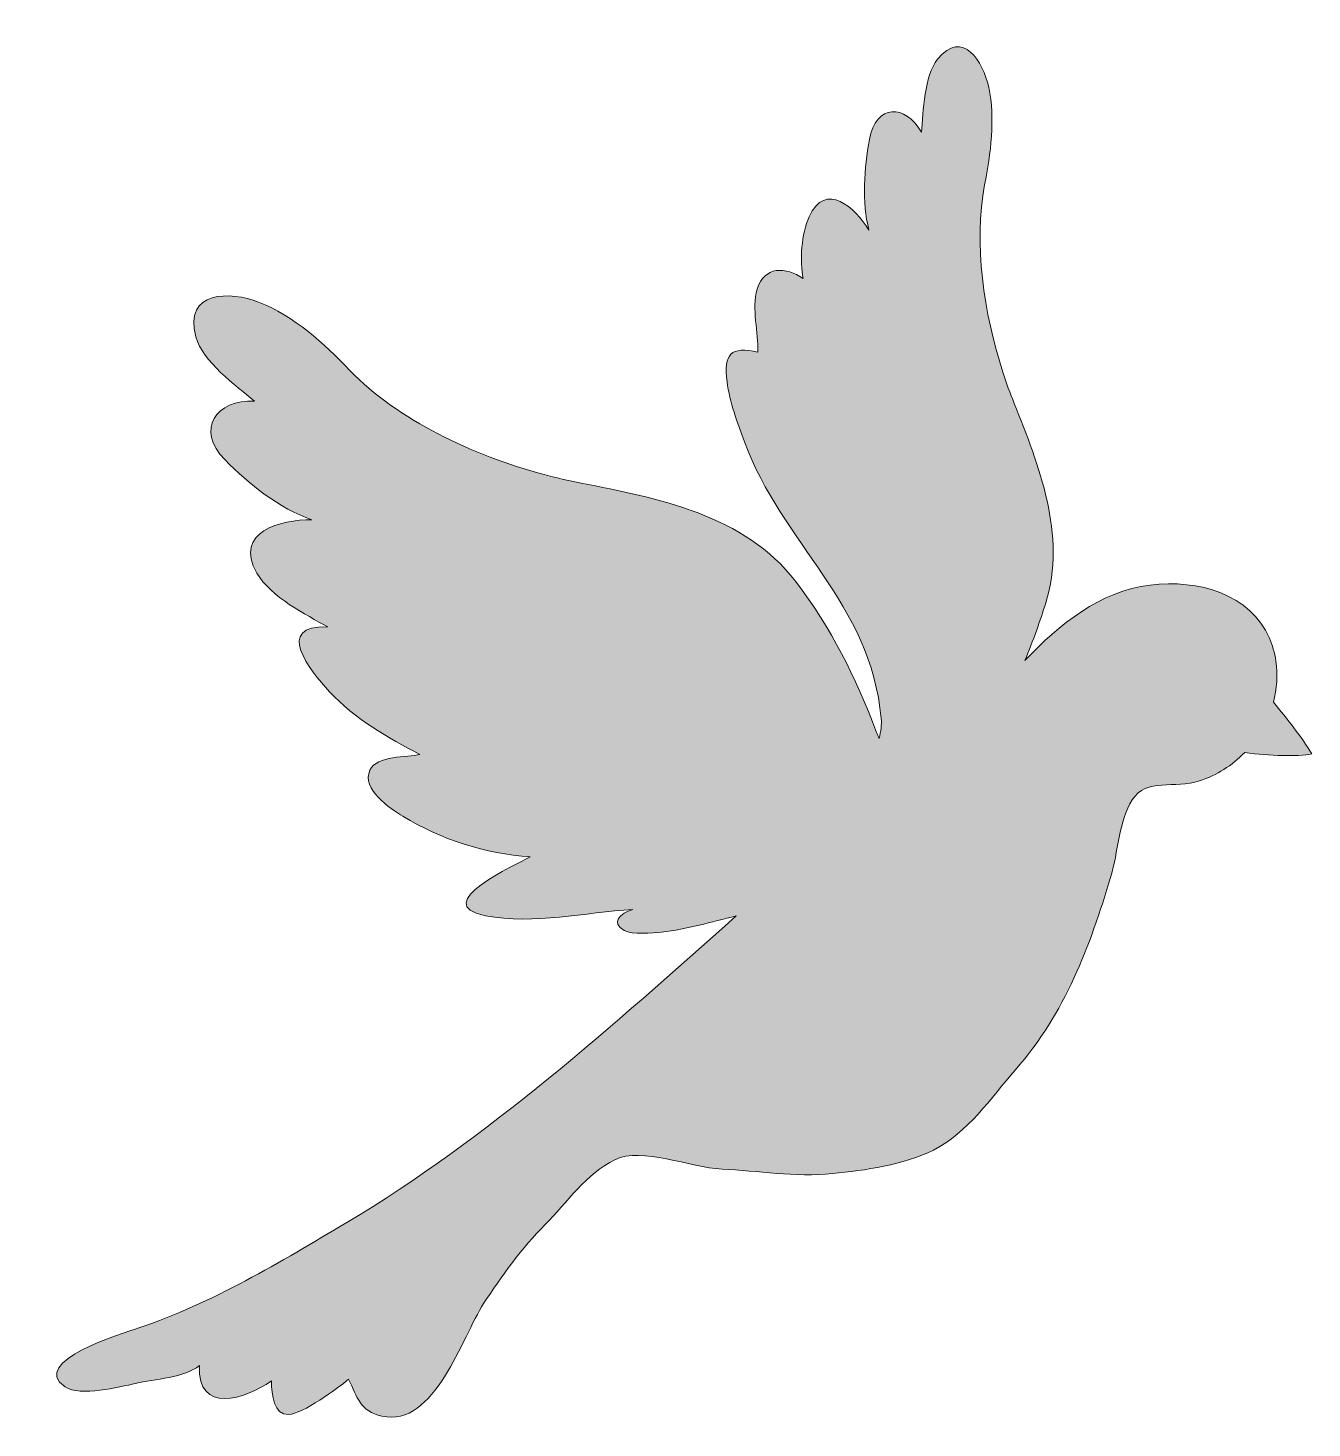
# Model space of a CAD drawing. Header units: inches. Extents: x -2 to 93, y -1 to 103.
import ezdxf

# ---------------------------------------------------------------- set-up
doc = ezdxf.new("R2010")
doc.units = ezdxf.units.IN
doc.header["$MEASUREMENT"] = 0
doc.layers.add('Layer 1', color=7, linetype='Continuous')

msp = doc.modelspace()

# ---------------------------------------------------------------- hatches: boundary and pattern name
at = {"layer": 'Layer 1', "true_color": 0xe89380}
h = msp.add_hatch(color=21, dxfattribs=at)
h.dxf.hatch_style = 2
edge = h.paths.add_edge_path()
edge.add_spline(control_points=[(93.08, 49.17), (92.28, 50.46), (91.25, 51.77), (90.22, 53), (90.48, 53.98), (90.56, 55.02), (90.4, 56.06), (90.31, 56.68), (90.15, 57.24), (89.93, 57.76), (88.51, 61.01), (84.67, 62.14), (81.08, 61.69), (77.37, 61.23), (74.36, 58.81), (71.79, 56.09), (72.41, 57.6), (72.94, 59.07), (73.34, 60.37), (74.9, 65.36), (72.82, 70.62), (71, 75.16), (70.7, 75.9), (70.42, 76.68), (70.16, 77.48), (68.76, 81.84), (67.97, 87.05), (68.81, 91.36), (69.26, 93.7), (69.61, 96.24), (69.11, 98.61), (68.71, 100.47), (67.18, 102.99), (65.32, 100.67), (64.32, 99.43), (64.26, 96.82), (64.12, 95.27), (62.94, 97.35), (60.75, 97.41), (60.26, 94.72), (59.88, 92.61), (59.69, 90.1), (60.23, 88.01), (59.22, 89.64), (57.03, 91.71), (55.79, 88.99), (55.23, 87.76), (55.09, 85.73), (55.35, 84.41), (54.09, 85.31), (52.44, 85.35), (51.94, 83.63), (51.52, 82.15), (52.05, 80.43), (52, 78.97), (49.99, 79.41), (49.44, 78.83), (49.71, 76.77), (49.92, 75.24), (50.47, 73.75), (51, 72.31), (53.79, 64.76), (60.36, 60.41), (61.14, 51.79), (61.18, 51.35), (61.11, 50.85), (60.99, 50.32), (60.93, 50.47), (60.86, 50.62), (60.8, 50.77), (59.18, 54.99), (57.5, 58.4), (54.78, 61.98), (51.07, 66.86), (44.55, 68.16), (38.89, 69.25), (37.97, 69.43), (37.02, 69.65), (36.06, 69.91), (30.87, 71.31), (25.31, 73.91), (21.75, 77.61), (19.81, 79.62), (17.61, 81.64), (14.98, 82.67), (12.91, 83.48), (9.4, 83.55), (10.33, 80.1), (10.82, 78.26), (13.28, 76.48), (14.68, 75.33), (11.85, 75.47), (10.25, 73.24), (12.49, 70.97), (14.25, 69.19), (16.53, 67.35), (18.92, 66.54), (16.64, 66.55), (13.1, 65.65), (14.85, 62.58), (15.87, 60.79), (18.49, 59.52), (20.1, 58.59), (16.11, 58.73), (18.74, 55.41), (20.23, 53.79), (22.14, 51.74), (24.58, 50.36), (26.94, 49.14), (26.01, 48.89), (23.75, 49.1), (23.23, 47.97), (22.58, 46.57), (24.73, 45.12), (25.68, 44.55), (28.58, 42.79), (31.76, 41.8), (35.11, 41.54), (34.14, 41.01), (27.49, 38.01), (31.8, 37.18), (35.45, 36.49), (39.13, 37.44), (42.72, 37.64), (41.8, 37.36), (41.05, 36.65), (42.09, 36.08), (42.69, 35.76), (44.17, 35.9), (44.86, 35.97), (46.72, 36.18), (48.55, 36.73), (50.39, 37.16), (41.28, 29.07), (31.98, 20.68), (21.52, 14.44), (16.6, 11.51), (11.54, 8.45), (6.1, 6.62), (4.94, 6.23), (-2.12, 4.11), (0.63, 2.26), (1.78, 1.49), (4.62, 2.24), (5.86, 2.51), (7.23, 2.81), (9.51, 2.95), (10.59, 3.83), (10.43, 0.21), (13.95, 1.33), (15.93, 2.69), (15.95, 1.64), (16.1, 0.18), (17.19, 0.2), (18.24, 0.23), (20.84, 2.14), (21.65, 2.82), (22.31, 1.46), (22.5, 0.44), (24.11, 0.08), (28.04, -0.8), (30.06, 5.97), (31.66, 8.42), (32.97, 10.44), (34.52, 12.57), (36.22, 14.28), (37.79, 15.88), (39.34, 18.11), (41.39, 19.09), (43.42, 20.07), (46.92, 18.51), (49.34, 18.4), (51.99, 18.27), (54.77, 17.79), (57.52, 18.06), (59.96, 18.3), (62.78, 18.71), (65.01, 19.81), (67.54, 21.07), (69.28, 23.68), (71.08, 25.74), (74.81, 30.01), (76.58, 34.84), (78.17, 40.1), (78.7, 41.86), (78.75, 44.2), (79.75, 45.77), (80.8, 47.43), (82.92, 46.58), (84.73, 47.17), (86.02, 47.59), (87.16, 48.33), (88.09, 49.27), (90, 49.02), (91.95, 48.98), (93.08, 49.17)], knot_values=[0, 0, 0, 0, 1, 1, 1, 2, 2, 2, 3, 3, 3, 4, 4, 4, 5, 5, 5, 6, 6, 6, 7, 7, 7, 8, 8, 8, 9, 9, 9, 10, 10, 10, 11, 11, 11, 12, 12, 12, 13, 13, 13, 14, 14, 14, 15, 15, 15, 16, 16, 16, 17, 17, 17, 18, 18, 18, 19, 19, 19, 20, 20, 20, 21, 21, 21, 22, 22, 22, 23, 23, 23, 24, 24, 24, 25, 25, 25, 26, 26, 26, 27, 27, 27, 28, 28, 28, 29, 29, 29, 30, 30, 30, 31, 31, 31, 32, 32, 32, 33, 33, 33, 34, 34, 34, 35, 35, 35, 36, 36, 36, 37, 37, 37, 38, 38, 38, 39, 39, 39, 40, 40, 40, 41, 41, 41, 42, 42, 42, 43, 43, 43, 44, 44, 44, 45, 45, 45, 46, 46, 46, 47, 47, 47, 48, 48, 48, 49, 49, 49, 50, 50, 50, 51, 51, 51, 52, 52, 52, 53, 53, 53, 54, 54, 54, 55, 55, 55, 56, 56, 56, 57, 57, 57, 58, 58, 58, 59, 59, 59, 60, 60, 60, 61, 61, 61, 62, 62, 62, 63, 63, 63, 64, 64, 64, 65, 65, 65, 65], degree=3, periodic=1)

# ---------------------------------------------------------------- linework, layer by layer
at = {"layer": 'Layer 1', "lineweight": 0}
msp.add_open_spline([(93.08, 49.17), (92.28, 50.46), (91.25, 51.77), (90.22, 53), (90.48, 53.98), (90.56, 55.02), (90.4, 56.06), (90.31, 56.68), (90.15, 57.24), (89.93, 57.76), (88.51, 61.01), (84.67, 62.14), (81.08, 61.69), (77.37, 61.23), (74.36, 58.81), (71.79, 56.09), (72.41, 57.6), (72.94, 59.07), (73.34, 60.37), (74.9, 65.36), (72.82, 70.62), (71, 75.16), (70.7, 75.9), (70.42, 76.68), (70.16, 77.48), (68.76, 81.84), (67.97, 87.05), (68.81, 91.36), (69.26, 93.7), (69.61, 96.24), (69.11, 98.61), (68.71, 100.47), (67.18, 102.99), (65.32, 100.67), (64.32, 99.43), (64.26, 96.82), (64.12, 95.27), (62.94, 97.35), (60.75, 97.41), (60.26, 94.72), (59.88, 92.61), (59.69, 90.1), (60.23, 88.01), (59.22, 89.64), (57.03, 91.71), (55.79, 88.99), (55.23, 87.76), (55.09, 85.73), (55.35, 84.41), (54.09, 85.31), (52.44, 85.35), (51.94, 83.63), (51.52, 82.15), (52.05, 80.43), (52, 78.97), (49.99, 79.41), (49.44, 78.83), (49.71, 76.77), (49.92, 75.24), (50.47, 73.75), (51, 72.31), (53.79, 64.76), (60.36, 60.41), (61.14, 51.79), (61.18, 51.35), (61.11, 50.85), (60.99, 50.32), (60.93, 50.47), (60.86, 50.62), (60.8, 50.77), (59.18, 54.99), (57.5, 58.4), (54.78, 61.98), (51.07, 66.86), (44.55, 68.16), (38.89, 69.25), (37.97, 69.43), (37.02, 69.65), (36.06, 69.91), (30.87, 71.31), (25.31, 73.91), (21.75, 77.61), (19.81, 79.62), (17.61, 81.64), (14.98, 82.67), (12.91, 83.48), (9.4, 83.55), (10.33, 80.1), (10.82, 78.26), (13.28, 76.48), (14.68, 75.33), (11.85, 75.47), (10.25, 73.24), (12.49, 70.97), (14.25, 69.19), (16.53, 67.35), (18.92, 66.54), (16.64, 66.55), (13.1, 65.65), (14.85, 62.58), (15.87, 60.79), (18.49, 59.52), (20.1, 58.59), (16.11, 58.73), (18.74, 55.41), (20.23, 53.79), (22.14, 51.74), (24.58, 50.36), (26.94, 49.14), (26.01, 48.89), (23.75, 49.1), (23.23, 47.97), (22.58, 46.57), (24.73, 45.12), (25.68, 44.55), (28.58, 42.79), (31.76, 41.8), (35.11, 41.54), (34.14, 41.01), (27.49, 38.01), (31.8, 37.18), (35.45, 36.49), (39.13, 37.44), (42.72, 37.64), (41.8, 37.36), (41.05, 36.65), (42.09, 36.08), (42.69, 35.76), (44.17, 35.9), (44.86, 35.97), (46.72, 36.18), (48.55, 36.73), (50.39, 37.16), (41.28, 29.07), (31.98, 20.68), (21.52, 14.44), (16.6, 11.51), (11.54, 8.45), (6.1, 6.62), (4.94, 6.23), (-2.12, 4.11), (0.63, 2.26), (1.78, 1.49), (4.62, 2.24), (5.86, 2.51), (7.23, 2.81), (9.51, 2.95), (10.59, 3.83), (10.43, 0.21), (13.95, 1.33), (15.93, 2.69), (15.95, 1.64), (16.1, 0.18), (17.19, 0.2), (18.24, 0.23), (20.84, 2.14), (21.65, 2.82), (22.31, 1.46), (22.5, 0.44), (24.11, 0.08), (28.04, -0.8), (30.06, 5.97), (31.66, 8.42), (32.97, 10.44), (34.52, 12.57), (36.22, 14.28), (37.79, 15.88), (39.34, 18.11), (41.39, 19.09), (43.42, 20.07), (46.92, 18.51), (49.34, 18.4), (51.99, 18.27), (54.77, 17.79), (57.52, 18.06), (59.96, 18.3), (62.78, 18.71), (65.01, 19.81), (67.54, 21.07), (69.28, 23.68), (71.08, 25.74), (74.81, 30.01), (76.58, 34.84), (78.17, 40.1), (78.7, 41.86), (78.75, 44.2), (79.75, 45.77), (80.8, 47.43), (82.92, 46.58), (84.73, 47.17), (86.02, 47.59), (87.16, 48.33), (88.09, 49.27), (90, 49.02), (91.95, 48.98), (93.08, 49.17)], degree=3, knots=[0, 0, 0, 0, 1, 1, 1, 2, 2, 2, 3, 3, 3, 4, 4, 4, 5, 5, 5, 6, 6, 6, 7, 7, 7, 8, 8, 8, 9, 9, 9, 10, 10, 10, 11, 11, 11, 12, 12, 12, 13, 13, 13, 14, 14, 14, 15, 15, 15, 16, 16, 16, 17, 17, 17, 18, 18, 18, 19, 19, 19, 20, 20, 20, 21, 21, 21, 22, 22, 22, 23, 23, 23, 24, 24, 24, 25, 25, 25, 26, 26, 26, 27, 27, 27, 28, 28, 28, 29, 29, 29, 30, 30, 30, 31, 31, 31, 32, 32, 32, 33, 33, 33, 34, 34, 34, 35, 35, 35, 36, 36, 36, 37, 37, 37, 38, 38, 38, 39, 39, 39, 40, 40, 40, 41, 41, 41, 42, 42, 42, 43, 43, 43, 44, 44, 44, 45, 45, 45, 46, 46, 46, 47, 47, 47, 48, 48, 48, 49, 49, 49, 50, 50, 50, 51, 51, 51, 52, 52, 52, 53, 53, 53, 54, 54, 54, 55, 55, 55, 56, 56, 56, 57, 57, 57, 58, 58, 58, 59, 59, 59, 60, 60, 60, 61, 61, 61, 62, 62, 62, 63, 63, 63, 64, 64, 64, 65, 65, 65, 65], dxfattribs=at)

doc.saveas('drawing.dxf')
